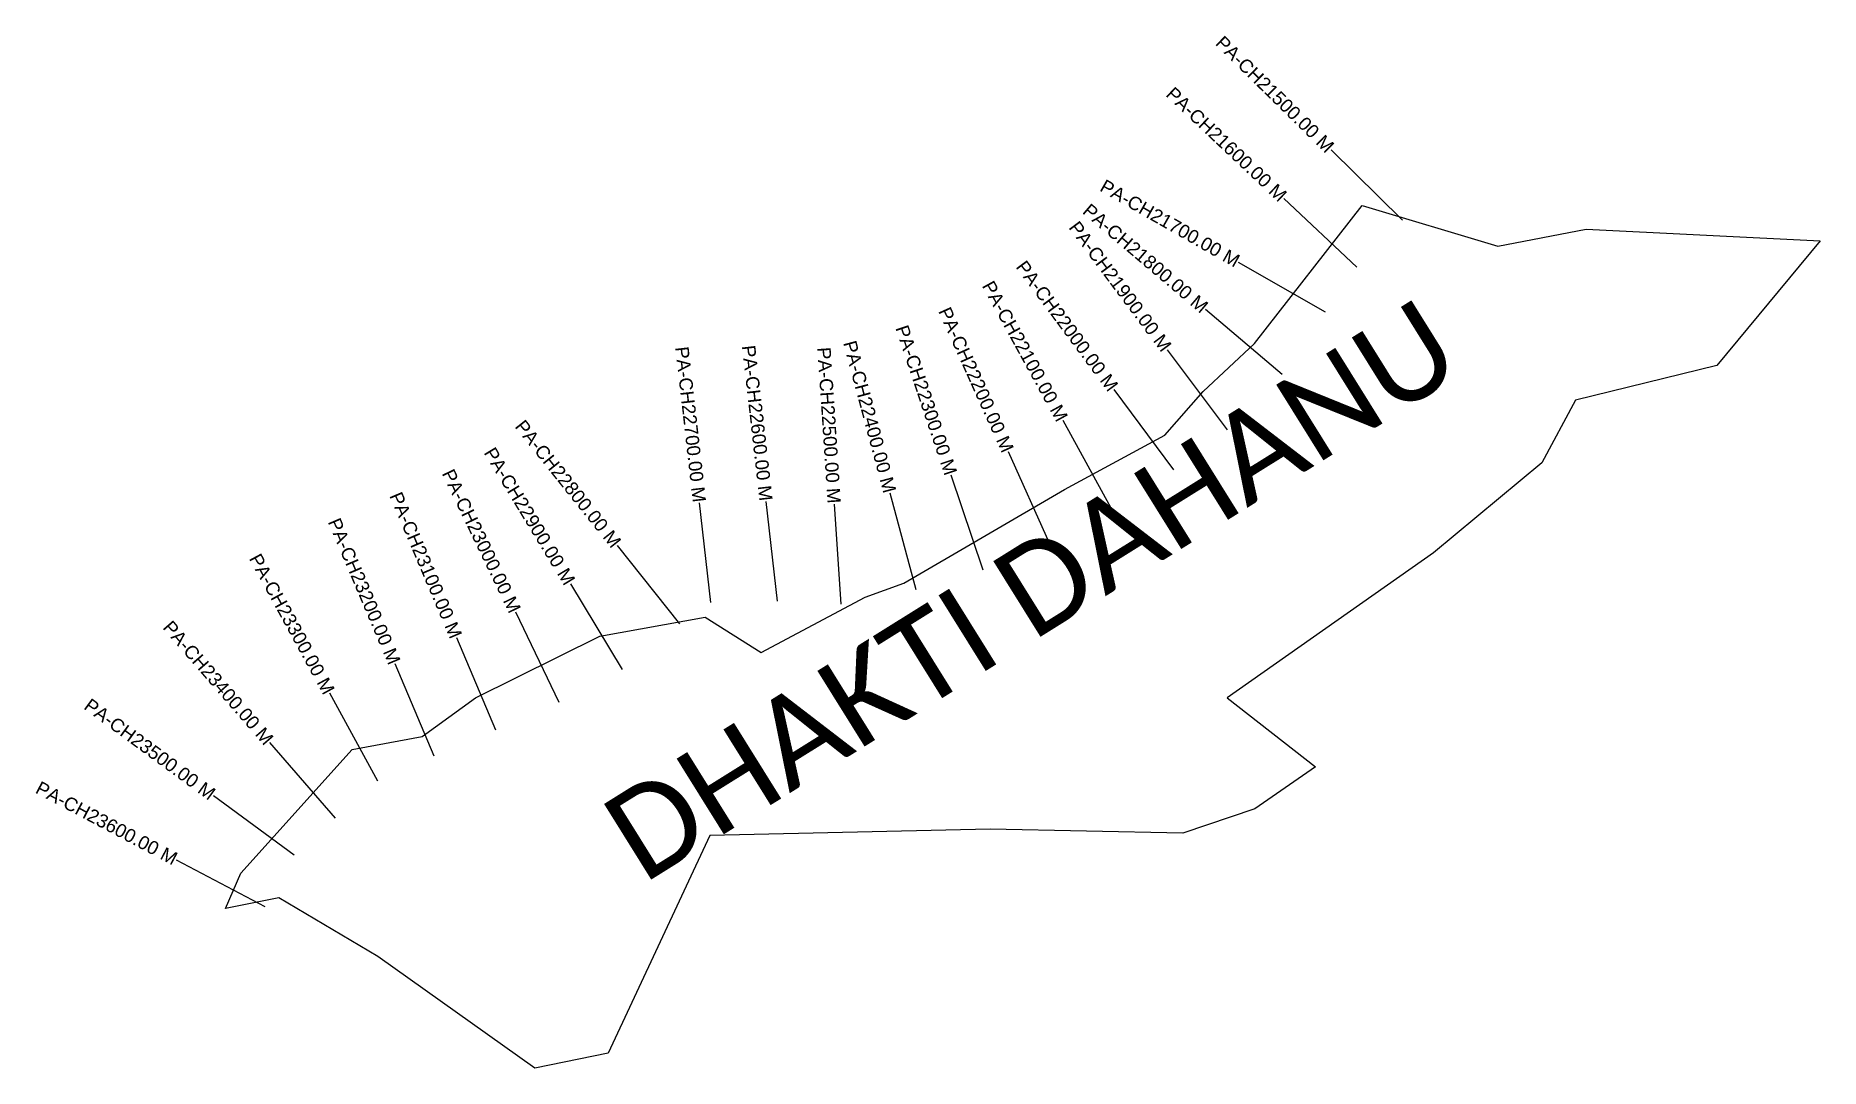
# Model space of a CAD drawing. Header units: metres. Extents: x 257790 to 260462, y 2207999 to 2209545.
import ezdxf
from ezdxf.enums import TextEntityAlignment as Align

# ---------------------------------------------------------------- set-up
doc = ezdxf.new("R2010")
doc.units = ezdxf.units.M
for name, color, linetype in [('CS', 134, 'Continuous'), ('CSMark', 6, 'Continuous'), ('village', 3, 'Continuous'), ('VILLAGE NAME', 250, 'Continuous')]:
    doc.layers.add(name, color=color, linetype=linetype)
doc.styles.add('DynamicDimensions', font='arial.ttf')
doc.styles.get("Standard").update_dxf_attribs({"font": 'simplex.shx'})

msp = doc.modelspace()

# ---------------------------------------------------------------- linework, layer by layer
at = {"layer": 'CS'}
for p, q in [((259836.4, 2209269.1), (259729.6, 2209374.4)), ((259768, 2209198.4), (259658.9, 2209301.4)), ((259721.3, 2209131.4), (259591, 2209205.7)), ((259656, 2209038.2), (259541.7, 2209135.3)), ((259574.4, 2208954.9), (259484.6, 2209075.1)), ((259493.9, 2208895), (259404.7, 2209015.5)), ((259400.1, 2208837.6), (259328.1, 2208969.2)), ((259308, 2208785.4), (259246.5, 2208922.2)), ((259208.4, 2208745.1), (259160.9, 2208887.4)), ((258800.7, 2208696.8), (258783.9, 2208845.8)), ((258900.6, 2208698.8), (258883.7, 2208847.8)), ((259108.2, 2208715.7), (259069.4, 2208860.5)), ((258995.8, 2208694.3), (258985.8, 2208844)), ((258754.4, 2208664.5), (258660.9, 2208781.8)), ((258668.7, 2208596.5), (258591, 2208724.7)), ((258573.8, 2208546.9), (258508.7, 2208682.1)), ((258478.8, 2208505.5), (258420.3, 2208643.6)), ((258386.8, 2208466.5), (258328.2, 2208604.6)), ((258302.2, 2208429), (258230.4, 2208560.7)), ((258238.9, 2208373.7), (258140.8, 2208487.1)), ((258177.2, 2208318.3), (258056.3, 2208407.1)), ((258133.4, 2208241), (258000.8, 2208311.1))]:
    msp.add_line(p, q, dxfattribs=at)
at = {"layer": 'village', "color": 3, "true_color": 0x00ff00}
msp.add_polyline3d([(258097.1, 2208291.5, 0), (258263.9, 2208476.5, 0), (258368.8, 2208495.8, 0), (258448.7, 2208554, 0), (258634.8, 2208646.1, 0), (258792.5, 2208674.5, 0), (258876.2, 2208622, 0), (259031.8, 2208704.4, 0), (259089.7, 2208725.7, 0), (259330.2, 2208865.9, 0), (259480.5, 2208947.1, 0), (259537.8, 2209012.7, 0), (259614.9, 2209084.4, 0), (259776.1, 2209290.9, 0), (259979.2, 2209230.1, 0), (260111.6, 2209255.4, 0), (260461.9, 2209238.1, 0), (260307.2, 2209051.2, 0), (260095.2, 2208999.3, 0), (260044.9, 2208905.5, 0), (259883, 2208771, 0), (259574, 2208553.7, 0), (259706, 2208450.8, 0), (259615.4, 2208387.9, 0), (259507.4, 2208351.2, 0), (259218.9, 2208357.1, 0), (258799.5, 2208348, 0), (258647.2, 2208021.8, 0), (258537.5, 2207999.3, 0), (258302.5, 2208166.9, 0), (258153.8, 2208254.7, 0), (258074.2, 2208238.7, 0)], close=True, dxfattribs=at)

# ---------------------------------------------------------------- texts
at = {"layer": 'CSMark', "style": 'DynamicDimensions'}
for s, rotation, p in [('PA-CH21500.00 M', 315.4287, (259728.9, 2209375.1)), ('PA-CH21600.00 M', 316.6605, (259658.2, 2209302.1)), ('PA-CH21700.00 M', 330.2922, (259590.2, 2209206.2)), ('PA-CH21800.00 M', 319.6421, (259541, 2209136)), ('PA-CH21900.00 M', 306.7578, (259484, 2209075.9)), ('PA-CH22000.00 M', 306.52, (259404.1, 2209016.4)), ('PA-CH22100.00 M', 298.6888, (259327.6, 2208970)), ('PA-CH22200.00 M', 294.1823, (259246.1, 2208923.1)), ('PA-CH22400.00 M', 285.001, (259069.1, 2208861.5)), ('PA-CH22300.00 M', 288.4517, (259160.6, 2208888.4)), ('PA-CH22700.00 M', 276.46, (258783.8, 2208846.8)), ('PA-CH22600.00 M', 276.4651, (258883.6, 2208848.8)), ('PA-CH22500.00 M', 273.8112, (258985.7, 2208845)), ('PA-CH22800.00 M', 308.5468, (258660.3, 2208782.6)), ('PA-CH22900.00 M', 301.2345, (258590.4, 2208725.6)), ('PA-CH23000.00 M', 295.6903, (258508.3, 2208683)), ('PA-CH23100.00 M', 292.9492, (258419.9, 2208644.5)), ('PA-CH23200.00 M', 292.9838, (258327.8, 2208605.5)), ('PA-CH23300.00 M', 298.5934, (258229.9, 2208561.5)), ('PA-CH23400.00 M', 310.8858, (258140.1, 2208487.8)), ('PA-CH23500.00 M', 323.7021, (258055.5, 2208407.6)), ('PA-CH23600.00 M', 332.1187, (257999.9, 2208311.6))]:
    msp.add_text(s, height=20, rotation=rotation, dxfattribs=at).set_placement(p, align=Align.MIDDLE_RIGHT)
at = {"layer": 'VILLAGE NAME', "insert": (258629, 2208387.6), "char_height": 133.465, "attachment_point": 1, "rotation": 31.95}
msp.add_mtext_dynamic_manual_height_columns('{\\fCalibri|b0|i0|c0|p34;DHAKTI DAHANU}', width=1538.461, gutter_width=667.3, heights=[0], dxfattribs=at)

doc.saveas('drawing.dxf')
